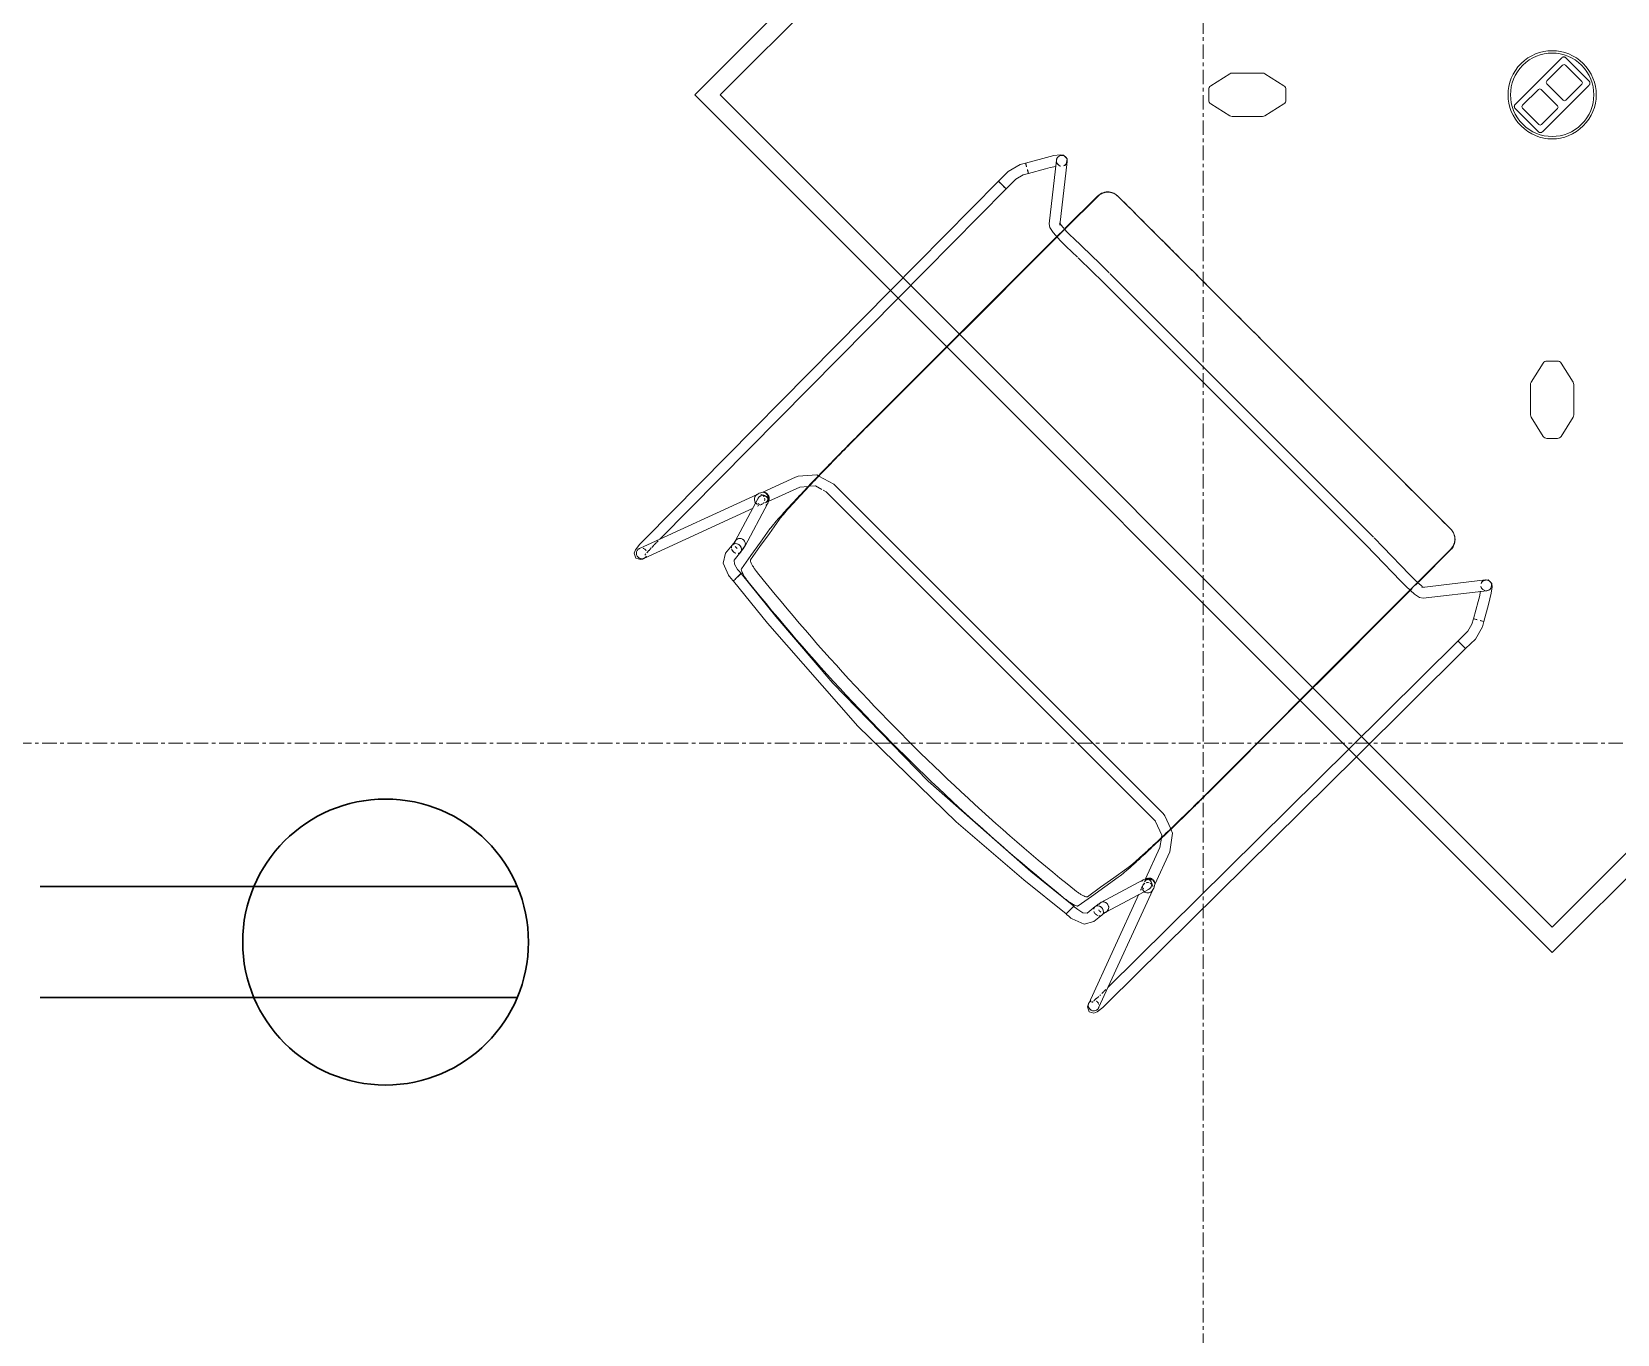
# Model space of a CAD drawing. Header units: inches. Extents: x 29752 to 31446, y 4278 to 5722.
# Drawn here: x 31050.8 to 31105.7, y 4322.9 to 4368 of the extents above; entities that cross this region are included whole.
import ezdxf

# ---------------------------------------------------------------- set-up
doc = ezdxf.new("R2010")
doc.units = ezdxf.units.IN
doc.header["$MEASUREMENT"] = 0
doc.linetypes.add('Grid Line 1_2_', pattern=[0.875, 0.5, -0.125, 0.125, -0.125])
for name, color, linetype, lineweight in [('A-ANNO-NOTE', 131, 'Continuous', 30), ('I-FURN', 30, 'Continuous', 9), ('S-GRID', 1, 'Continuous', 9)]:
    doc.layers.add(name, color=color, linetype=linetype, lineweight=lineweight)

# ---------------------------------------------------------------- blocks, each defined once
blk = doc.blocks.new('Table-Square-Teknion-STBSQ_Qui_With_Power-R2015 - 25_5_ High-6254706-FIRST FLOOR POWER _ SIGNAL')
at = {"layer": 'I-FURN'}
for p, q in [((-21, 21), (-21, -21)), ((21, -21), (21, 21)), ((-20.375, 20.375), (-20.375, -20.375)), ((20.375, -20.375), (20.375, 20.375)), ((-7.625, -6.564), (-8.368, -7.308)), ((-6.788, -6.35), (-7.552, -6.524)), ((-6.39, -6.649), (-6.649, -6.39)), ((6.649, -6.39), (6.39, -6.649)), ((7.552, -6.524), (6.788, -6.35)), ((8.368, -7.308), (7.625, -6.564)), ((-6.524, -7.552), (-6.35, -6.788)), ((6.35, -6.788), (6.524, -7.552)), ((-8.408, -7.38), (-8.582, -8.144)), ((-7.308, -8.368), (-6.564, -7.625)), ((6.564, -7.625), (7.308, -8.368)), ((8.582, -8.144), (8.408, -7.38)), ((-8.542, -8.284), (-8.284, -8.542)), ((-8.144, -8.582), (-7.38, -8.408)), ((7.38, -8.408), (8.144, -8.582)), ((8.284, -8.542), (8.542, -8.284)), ((-20.375, -20.375), (20.375, -20.375)), ((-21, -21), (21, -21))]:
    blk.add_line(p, q, dxfattribs=at)
for centre, start, end in [((-7.519, -6.67), 102.8239, 135), ((-6.755, -6.496), 45, 102.8239), ((6.755, -6.496), 77.1761, 135), ((7.519, -6.67), 45, 77.1761), ((-6.496, -6.755), 347.1761, 45), ((6.496, -6.755), 135, 192.8239), ((-8.262, -7.414), 135, 167.1761), ((-6.67, -7.519), 315, 347.1761), ((6.67, -7.519), 192.8239, 225), ((8.262, -7.414), 12.8239, 45), ((-8.436, -8.178), 167.1761, 225), ((8.436, -8.178), 315, 12.8239), ((-8.178, -8.436), 225, 282.8239), ((-7.414, -8.262), 282.8239, 315), ((7.414, -8.262), 225, 257.1761), ((8.178, -8.436), 257.1761, 315)]:
    blk.add_arc(centre, 0.15, start, end, dxfattribs=at)
blk = doc.blocks.new('HighTower_Alo_Chair - HighTower_Alo_Chair-V110-FIRST FLOOR POWER _ SIGNAL')
at = {"layer": 'I-FURN'}
for p, q in [((-10.308, 11.065), (-10.239, 10.964)), ((-10.244, 11.002), (-10.252, 11.011)), ((-8.871, 9.264), (-10.244, 11.002)), ((-10.226, 10.974), (-10.244, 11.002)), ((-8.14, 11.395), (-8.155, 11.395)), ((8.155, 11.395), (8.14, 11.395)), ((10.244, 11.002), (8.871, 9.264)), ((10.244, 11.002), (10.226, 10.974)), ((10.308, 11.065), (10.239, 10.964)), ((10.252, 11.011), (10.244, 11.002)), ((-10.921, 10.479), (-11.226, 9.942)), ((-10.582, 10.867), (-10.581, 10.86)), ((-10.542, 10.773), (-9.165, 9.031)), ((-10.542, 10.773), (-10.534, 10.764)), ((-10.5, 10.735), (-10.46, 10.714)), ((-10.46, 10.714), (-10.416, 10.703)), ((-10.327, 10.714), (-10.286, 10.735)), ((-10.239, 10.964), (-10.212, 10.924)), ((-10.21, 10.932), (-10.226, 10.974)), ((-10.21, 10.916), (-10.212, 10.924)), ((-10.205, 10.887), (-10.21, 10.932)), ((-8.657, 9.317), (-8.655, 10.895)), ((8.655, 10.895), (8.657, 9.317)), ((9.165, 9.031), (10.542, 10.773)), ((10.21, 10.932), (10.205, 10.887)), ((10.226, 10.974), (10.21, 10.932)), ((10.212, 10.924), (10.21, 10.916)), ((10.239, 10.964), (10.212, 10.924)), ((10.286, 10.735), (10.327, 10.714)), ((10.416, 10.703), (10.46, 10.714)), ((10.46, 10.714), (10.5, 10.735)), ((10.534, 10.764), (10.542, 10.773)), ((10.581, 10.86), (10.582, 10.867)), ((11.226, 9.942), (10.921, 10.479)), ((-11.226, 9.943), (-11.32, 9.776)), ((-11.226, 9.943), (-11.105, 9.875)), ((-11.22, 9.94), (-11.226, 9.943)), ((-11.223, 9.941), (-11.21, 9.934)), ((-11.131, 9.889), (-11.223, 9.941)), ((-11.144, 9.897), (-11.22, 9.94)), ((-11.21, 9.934), (-11.156, 9.903)), ((-11.156, 9.903), (-11.119, 9.882)), ((-11.105, 9.875), (-11.144, 9.897)), ((-10.899, 9.757), (-10.595, 10.294)), ((10.595, 10.294), (10.899, 9.757)), ((11.105, 9.875), (11.226, 9.943)), ((11.144, 9.897), (11.105, 9.875)), ((11.119, 9.882), (11.156, 9.903)), ((11.223, 9.941), (11.131, 9.889)), ((11.22, 9.94), (11.144, 9.897)), ((11.156, 9.903), (11.21, 9.934)), ((11.21, 9.934), (11.223, 9.941)), ((11.226, 9.943), (11.22, 9.94)), ((11.32, 9.776), (11.226, 9.943)), ((-11.32, 9.776), (-11.443, 9.308)), ((-11.068, 9.31), (-10.994, 9.591)), ((-11.02, 9.827), (-10.947, 9.785)), ((-10.981, 9.804), (-11.02, 9.827)), ((-10.902, 9.759), (-11.006, 9.818)), ((-10.994, 9.811), (-10.958, 9.79)), ((-10.994, 9.591), (-10.899, 9.758)), ((-10.921, 9.771), (-10.981, 9.804)), ((-10.958, 9.79), (-10.9, 9.758)), ((-10.947, 9.785), (-10.921, 9.771)), ((-10.921, 9.771), (-10.905, 9.761)), ((-10.905, 9.761), (-10.921, 9.771)), ((-10.905, 9.761), (-10.899, 9.758)), ((-10.899, 9.758), (-10.905, 9.761)), ((-10.899, 9.757), (-10.902, 9.759)), ((-10.9, 9.758), (-10.899, 9.757)), ((10.899, 9.758), (10.905, 9.761)), ((10.905, 9.761), (10.899, 9.758)), ((10.902, 9.759), (10.899, 9.757)), ((10.899, 9.758), (10.994, 9.591)), ((10.899, 9.757), (10.9, 9.758)), ((10.9, 9.758), (10.909, 9.763)), ((11.006, 9.818), (10.902, 9.759)), ((10.905, 9.761), (10.921, 9.771)), ((10.921, 9.771), (10.905, 9.761)), ((10.909, 9.763), (10.958, 9.79)), ((10.921, 9.771), (10.947, 9.785)), ((10.947, 9.785), (10.921, 9.771)), ((10.947, 9.785), (11.02, 9.827)), ((10.981, 9.804), (10.947, 9.785)), ((10.958, 9.79), (10.994, 9.811)), ((11.02, 9.827), (10.981, 9.804)), ((10.994, 9.591), (11.068, 9.31)), ((11.443, 9.308), (11.32, 9.776)), ((-11.443, 9.308), (-11.44, 8.835)), ((-11.44, 8.835), (-11.434, 8.835)), ((-11.415, 8.835), (-11.44, 8.835)), ((-11.44, 8.834), (-11.412, 3.512)), ((-11.434, 8.835), (-11.159, 8.837)), ((-11.09, 8.837), (-11.415, 8.835)), ((-11.159, 8.837), (-11.072, 8.837)), ((-11.072, 8.837), (-11.09, 8.837)), ((-11.072, 8.837), (-11.065, 8.837)), ((-11.065, 8.837), (-11.072, 8.837)), ((-11.065, 8.837), (-11.068, 9.31)), ((-11.037, 3.512), (-11.065, 8.836)), ((-8.658, 7.739), (-8.657, 8.91)), ((-8.657, 8.91), (-8.657, 9.257)), ((-8.247, 9.275), (-8.323, 9.274)), ((-8.316, 8.899), (-8.187, 8.901)), ((-6.931, 9.298), (-8.247, 9.275)), ((-8.187, 8.901), (-7.648, 8.911)), ((-7.611, 8.911), (-6.924, 8.923)), ((-6.931, 9.298), (-6.49, 9.302)), ((-6.924, 8.923), (-6.459, 8.928)), ((6.459, 9.303), (-6.459, 9.303)), ((-6.459, 8.928), (-3.06, 8.928)), ((-3.044, 8.928), (6.459, 8.928)), ((6.924, 8.923), (6.459, 8.928)), ((6.931, 9.298), (6.49, 9.302)), ((6.924, 8.923), (8.202, 8.901)), ((8.252, 9.275), (6.931, 9.298)), ((8.202, 8.901), (8.316, 8.899)), ((8.323, 9.274), (8.252, 9.275)), ((8.657, 9.255), (8.657, 9.158)), ((8.657, 8.998), (8.657, 8.916)), ((8.657, 8.909), (8.658, 7.739)), ((11.065, 8.836), (11.037, 3.512)), ((11.068, 9.31), (11.065, 8.837)), ((11.065, 8.837), (11.072, 8.837)), ((11.09, 8.837), (11.065, 8.837)), ((11.072, 8.837), (11.385, 8.835)), ((11.415, 8.835), (11.09, 8.837)), ((11.385, 8.835), (11.415, 8.835)), ((11.412, 3.512), (11.44, 8.834)), ((11.415, 8.835), (11.434, 8.835)), ((11.44, 8.835), (11.415, 8.835)), ((11.434, 8.835), (11.44, 8.835)), ((11.44, 8.835), (11.443, 9.308)), ((-11.412, 3.512), (-11.346, -8.592)), ((-10.974, -8.217), (-11.037, 3.512)), ((11.037, 3.512), (10.973, -8.222)), ((11.346, -8.592), (11.412, 3.512)), ((-8.066, -2.615), (-8.626, -2.781)), ((8.066, -2.615), (-8.066, -2.615)), ((-8.82, -3.52), (-8.632, -3.295)), ((-8.179, -3.022), (-8.064, -2.99)), ((-8.064, -2.99), (8.064, -2.99)), ((8.629, -3.252), (8.82, -3.52)), ((-9.172, -3.389), (-9.604, -4.553)), ((-9.238, -4.646), (-8.82, -3.52)), ((8.82, -3.52), (9.238, -4.646)), ((9.604, -4.553), (9.172, -3.389)), ((-9.684, -4.74), (-11.246, -8.951)), ((-9.676, -4.706), (-9.69, -4.761)), ((-9.587, -4.777), (-9.56, -4.833)), ((-9.571, -4.805), (-9.08, -6.427)), ((-9.446, -4.479), (-9.476, -4.481)), ((-9.305, -4.776), (-9.314, -4.804)), ((-9.222, -4.67), (-9.249, -4.614)), ((-8.721, -6.319), (-9.212, -4.696)), ((9.212, -4.696), (8.721, -6.319)), ((9.08, -6.427), (9.571, -4.805)), ((9.249, -4.614), (9.222, -4.67)), ((9.305, -4.776), (9.314, -4.804)), ((9.348, -4.911), (9.37, -4.971)), ((9.446, -4.479), (9.476, -4.481)), ((9.56, -4.833), (9.587, -4.777)), ((9.69, -4.761), (9.676, -4.706)), ((11.246, -8.951), (9.684, -4.74)), ((-10.895, -9.082), (-9.445, -5.174)), ((-9.39, -5.024), (-9.37, -4.971)), ((9.376, -4.988), (9.396, -5.042)), ((9.448, -5.182), (10.895, -9.082)), ((-9.073, -6.446), (-9.07, -6.454)), ((-9.059, -6.556), (-9.056, -6.591)), ((-8.724, -6.308), (-8.728, -6.3)), ((-8.683, -6.557), (-8.686, -6.523)), ((-8.646, -6.919), (-8.683, -6.555)), ((8.683, -6.555), (8.646, -6.919)), ((8.686, -6.523), (8.683, -6.557)), ((8.728, -6.3), (8.724, -6.308)), ((9.056, -6.591), (9.059, -6.556)), ((9.07, -6.454), (9.073, -6.446)), ((-9.056, -6.592), (-9.019, -6.956)), ((-8.216, -7.068), (-8.331, -7.056)), ((-8.216, -7.068), (-8.189, -7.07)), ((-8.15, -7.07), (-8.189, -7.07)), ((-8.15, -7.07), (-8.15, -7.134)), ((-8.15, -7.153), (-8.15, -7.07)), ((-8.15, -7.07), (-8.15, -7.07)), ((-6.243, -7.27), (-8.15, -7.07)), ((-8.15, -7.134), (-8.15, -7.361)), ((8.15, -7.07), (6.243, -7.27)), ((8.189, -7.07), (8.15, -7.07)), ((8.15, -7.134), (8.15, -7.07)), ((8.15, -7.07), (8.15, -7.153)), ((8.15, -7.07), (8.15, -7.07)), ((8.15, -7.361), (8.15, -7.134)), ((8.216, -7.068), (8.189, -7.07)), ((8.331, -7.056), (8.216, -7.068)), ((9.019, -6.956), (9.056, -6.592)), ((-8.37, -7.429), (-8.255, -7.441)), ((-8.255, -7.441), (-8.189, -7.445)), ((-8.189, -7.445), (-8.15, -7.445)), ((-8.15, -7.361), (-8.15, -7.153)), ((-8.15, -7.447), (-6.282, -7.643)), ((6.282, -7.643), (8.15, -7.447)), ((8.15, -7.153), (8.15, -7.361)), ((8.15, -7.445), (8.189, -7.445)), ((8.255, -7.441), (8.189, -7.445)), ((8.255, -7.441), (8.37, -7.429)), ((-10.973, -8.387), (-10.973, -8.309)), ((-10.972, -8.501), (-10.973, -8.402)), ((-10.972, -8.59), (-10.972, -8.519)), ((-10.971, -8.618), (-10.972, -8.59)), ((-10.964, -8.758), (-10.97, -8.647)), ((-10.958, -8.875), (-10.964, -8.771)), ((10.957, -8.89), (10.963, -8.782)), ((10.964, -8.771), (10.969, -8.662)), ((10.971, -8.618), (10.972, -8.59)), ((10.972, -8.421), (10.972, -8.519)), ((10.973, -8.326), (10.973, -8.402)), ((-11.246, -8.951), (-11.267, -9.008)), ((-10.947, -8.982), (-10.956, -8.921)), ((-10.914, -9.136), (-10.894, -9.078)), ((10.894, -9.078), (10.914, -9.136)), ((10.946, -8.986), (10.956, -8.921)), ((11.267, -9.008), (11.246, -8.951))]:
    blk.add_line(p, q, dxfattribs=at)
at = {"layer": 'I-FURN', "flags": 128}
for points in [[(-10.308, 11.065), (-10.488, 11.071), (-10.582, 10.996), (-10.714, 10.818), (-10.921, 10.479)], [(-10.534, 11.011), (-10.559, 10.974), (-10.576, 10.932), (-10.581, 10.887)], [(-10.252, 11.011), (-10.286, 11.04), (-10.326, 11.061), (-10.37, 11.072), (-10.415, 11.072), (-10.459, 11.061), (-10.5, 11.04)], [(10.559, 10.974), (10.534, 11.011), (10.5, 11.04), (10.459, 11.061), (10.415, 11.072), (10.37, 11.072), (10.326, 11.061), (10.286, 11.04), (10.252, 11.011)], [(10.308, 11.065), (10.488, 11.071), (10.582, 10.996), (10.714, 10.818), (10.921, 10.479)], [(-10.403, 10.604), (-10.512, 10.436), (-10.595, 10.294)], [(-10.581, 10.887), (-10.576, 10.843), (-10.56, 10.801), (-10.542, 10.773)], [(-10.416, 10.703), (-10.371, 10.703), (-10.327, 10.714)], [(-10.227, 10.801), (-10.21, 10.843), (-10.205, 10.887)], [(-8.64, 10.895), (-8.642, 9.317), (-8.643, 7.739)], [(8.643, 7.739), (8.642, 9.317), (8.64, 10.895)], [(10.205, 10.887), (10.21, 10.843), (10.227, 10.801)], [(10.327, 10.714), (10.371, 10.703), (10.416, 10.703)], [(10.403, 10.604), (10.512, 10.436), (10.595, 10.294)], [(10.542, 10.773), (10.56, 10.801), (10.576, 10.843), (10.581, 10.887)], [(10.581, 10.887), (10.576, 10.932), (10.559, 10.974)], [(-9.165, 9.031), (-9.053, 8.956), (-8.854, 8.918), (-8.463, 8.898), (-8.316, 8.899)], [(-8.929, 9.31), (-8.841, 9.294), (-8.532, 9.274), (-8.323, 9.274)], [(9.165, 9.031), (9.053, 8.956), (8.854, 8.918), (8.463, 8.898), (8.316, 8.899)], [(8.929, 9.31), (8.841, 9.294), (8.532, 9.274), (8.323, 9.274)], [(-8.661, 3.512), (-8.66, 5.07), (-8.658, 7.739)], [(-8.643, 7.739), (-8.645, 5.066), (-8.646, 3.512)], [(8.646, 3.512), (8.645, 5.066), (8.643, 7.739)], [(8.658, 7.739), (8.66, 5.07), (8.661, 3.512)], [(-8.665, -0.268), (-8.662, 2.401), (-8.661, 3.512)], [(-8.646, 3.512), (-8.647, 2.393), (-8.65, -0.281)], [(8.65, -0.281), (8.647, 2.393), (8.646, 3.512)], [(8.661, 3.512), (8.662, 2.401), (8.665, -0.268)], [(8.626, -2.799), (8.167, -2.62), (8.066, -2.615)], [(-8.643, -2.786), (-8.698, -2.802), (-9.133, -3.296), (-9.172, -3.389)], [(-8.614, -3.273), (-8.474, -3.104), (-8.222, -3.034)], [(8.074, -2.994), (8.573, -3.174), (8.615, -3.233)], [(9.172, -3.389), (8.781, -2.86), (8.643, -2.806)], [(-9.6, -4.549), (-9.663, -4.665), (-9.676, -4.706)], [(-9.446, -4.479), (-9.276, -4.569), (-9.249, -4.614)], [(-8.526, -4.844), (-8.433, -5.397), (-8.341, -5.951), (-8.248, -6.504)], [(8.248, -6.504), (8.341, -5.951), (8.433, -5.397), (8.526, -4.844)], [(9.446, -4.479), (9.276, -4.569), (9.249, -4.614)], [(9.6, -4.549), (9.663, -4.665), (9.676, -4.706)], [(-8.248, -6.953), (-8.342, -6.394), (-8.435, -5.835), (-8.529, -5.275)], [(8.529, -5.275), (8.435, -5.835), (8.342, -6.394), (8.248, -6.953)], [(-9.074, -6.444), (-9.063, -6.513), (-9.059, -6.556)], [(-8.724, -6.308), (-8.697, -6.418), (-8.686, -6.523)], [(8.724, -6.308), (8.697, -6.418), (8.686, -6.523)], [(9.074, -6.444), (9.063, -6.513), (9.059, -6.556)], [(-9.019, -6.956), (-8.84, -7.257), (-8.417, -7.423), (-8.37, -7.429)], [(-8.646, -6.919), (-8.534, -7.006), (-8.331, -7.056)], [(-8.15, -7.07), (-8.15, -7.075), (-8.15, -7.092), (-8.15, -7.117), (-8.15, -7.151), (-8.15, -7.192), (-8.15, -7.236), (-8.15, -7.281), (-8.15, -7.325), (-8.15, -7.366), (-8.15, -7.4), (-8.15, -7.425), (-8.15, -7.442), (-8.15, -7.447)], [(-8.15, -7.447), (-8.15, -7.442), (-8.15, -7.425), (-8.15, -7.4), (-8.15, -7.366), (-8.15, -7.325), (-8.15, -7.281), (-8.15, -7.236), (-8.15, -7.192), (-8.15, -7.151), (-8.15, -7.117), (-8.15, -7.092), (-8.15, -7.075), (-8.15, -7.07)], [(8.15, -7.447), (8.15, -7.442), (8.15, -7.425), (8.15, -7.4), (8.15, -7.366), (8.15, -7.325), (8.15, -7.281), (8.15, -7.236), (8.15, -7.192), (8.15, -7.151), (8.15, -7.117), (8.15, -7.092), (8.15, -7.075), (8.15, -7.07)], [(8.15, -7.07), (8.15, -7.075), (8.15, -7.092), (8.15, -7.117), (8.15, -7.151), (8.15, -7.192), (8.15, -7.236), (8.15, -7.281), (8.15, -7.325), (8.15, -7.366), (8.15, -7.4), (8.15, -7.425), (8.15, -7.442), (8.15, -7.447)], [(8.646, -6.919), (8.534, -7.006), (8.331, -7.056)], [(9.019, -6.956), (8.84, -7.257), (8.417, -7.423), (8.37, -7.429)], [(-6.282, -7.643), (-1.543, -7.952), (3.206, -7.886), (6.282, -7.643)], [(6.243, -7.27), (1.518, -7.578), (-3.216, -7.51), (-6.243, -7.27)], [(-11.104, -9.278), (-11.264, -9.195), (-11.311, -9.079), (-11.339, -8.835), (-11.346, -8.592)], [(11.104, -9.278), (11.264, -9.195), (11.311, -9.079), (11.339, -8.835), (11.346, -8.592)], [(-11.104, -9.278), (-10.944, -9.194), (-10.914, -9.136)], [(11.104, -9.278), (10.944, -9.194), (10.914, -9.136)]]:
    blk.add_lwpolyline(points, dxfattribs=at)
at = {"layer": 'I-FURN'}
for centre, major_axis, ratio, start_param, end_param in [((-10.396, 10.888), (0.185, 0.028), 0.989631, 1.684213, 3.778609), ((-10.396, 10.888), (0.185, 0.028), 0.989631, 1.160615, 1.684213), ((-10.396, 10.888), (0.185, 0.028), 0.989631, 0.375217, 0.637016), ((10.396, 10.888), (-0.185, 0.028), 0.989631, 5.646169, 5.907969), ((10.396, 10.888), (-0.185, 0.028), 0.989631, 4.860771, 5.122571), ((10.396, 10.888), (-0.185, 0.028), 0.989631, 4.598972, 4.860771), ((10.396, 10.888), (-0.185, 0.028), 0.989631, 2.504577, 4.598972), ((-10.396, 10.888), (0.185, 0.028), 0.989631, 4.302207, 4.825806), ((-10.396, 10.888), (0.185, 0.028), 0.989631, 5.873004, 6.396602), ((10.396, 10.888), (-0.185, 0.028), 0.989631, 0, 0.148382), ((10.396, 10.888), (-0.185, 0.028), 0.989631, 0.148382, 0.410182), ((10.396, 10.888), (-0.185, 0.028), 0.989631, 6.169768, 6.283185), ((10.396, 10.888), (-0.185, 0.028), 0.989631, 1.457379, 1.980978), ((-11.253, 8.835), (0.187, 0.001), 0.000559, 2.98329, 3.141593), ((-11.253, 8.835), (0.187, 0.001), 0.000559, 3.141593, 3.245089), ((-11.253, 8.835), (0.187, 0.001), 0.000559, 3.245089, 3.506889), ((-11.253, 8.835), (0.187, 0.001), 0.000559, 2.197892, 2.98329), ((-11.253, 8.835), (0.187, 0.001), 0.000559, 3.506889, 3.768688), ((-11.253, 8.835), (0.187, 0.001), 0.000559, 3.768688, 4.815886), ((-11.253, 8.835), (0.187, 0.001), 0.000559, 1.936092, 2.197892), ((-11.253, 8.835), (0.187, 0.001), 0.000559, 1.674293, 1.936092), ((-11.253, 8.835), (0.187, 0.001), 0.000559, 0.627095, 1.674293), ((-11.253, 8.835), (0.187, 0.001), 0.000559, 4.815886, 5.863083), ((-11.253, 8.835), (0.187, 0.001), 0.000559, 0.365296, 0.627095), ((-11.253, 8.835), (0.187, 0.001), 0.000559, 5.863083, 6.124882), ((-11.253, 8.835), (0.187, 0.001), 0.000559, 0.103497, 0.365296), ((-11.253, 8.835), (0.187, 0.001), 0.000559, 6.124882, 6.386682), ((11.253, 8.835), (-0.187, 0.001), 0.000559, 6.179689, 6.441488), ((11.253, 8.835), (-0.187, 0.001), 0.000559, 5.917889, 6.179689), ((11.253, 8.835), (-0.187, 0.001), 0.000559, 0.158303, 0.420102), ((11.253, 8.835), (-0.187, 0.001), 0.000559, 5.65609, 5.917889), ((11.253, 8.835), (-0.187, 0.001), 0.000559, 0.420102, 1.4673), ((11.253, 8.835), (-0.187, 0.001), 0.000559, 5.394291, 5.65609), ((11.253, 8.835), (-0.187, 0.001), 0.000559, 5.132491, 5.394291), ((11.253, 8.835), (-0.187, 0.001), 0.000559, 4.870692, 5.132491), ((11.253, 8.835), (-0.187, 0.001), 0.000559, 4.608892, 4.870692), ((11.253, 8.835), (-0.187, 0.001), 0.000559, 1.4673, 2.514497), ((11.253, 8.835), (-0.187, 0.001), 0.000559, 3.299896, 4.608892), ((11.253, 8.835), (-0.187, 0.001), 0.000559, 2.514497, 2.776297), ((11.253, 8.835), (-0.187, 0.001), 0.000559, 2.776297, 3.038096), ((11.253, 8.835), (-0.187, 0.001), 0.000559, 3.141593, 3.299896), ((11.253, 8.835), (-0.187, 0.001), 0.000559, 3.038096, 3.141593), ((-9.509, -4.81), (-0.181, 0.049), 0.968246, 6.031506, 6.816904), ((-9.508, -4.805), (-0.176, 0.065), 0.957879, 0.079585, 0.341384), ((-9.508, -4.805), (-0.176, 0.065), 0.957879, 0.341384, 1.912181), ((-9.508, -4.805), (-0.176, 0.065), 0.957879, 6.100971, 6.36277), ((-9.508, -4.805), (-0.176, 0.065), 0.957879, 5.315573, 5.577372), ((-9.391, -4.751), (0.169, 0.081), 0.988221, 2.425585, 3.210983), ((-9.392, -4.75), (0.179, 0.054), 0.987637, 6.254416, 9.134209), ((-9.392, -4.75), (0.179, 0.054), 0.987637, 2.851024, 3.112823), ((-9.392, -4.75), (0.179, 0.054), 0.987637, 3.112823, 3.141593), ((-9.392, -4.75), (0.179, 0.054), 0.987637, 3.141593, 3.374623), ((-9.509, -4.81), (-0.181, 0.049), 0.968246, 4.984308, 5.246108), ((-9.508, -4.805), (-0.176, 0.065), 0.957879, 5.053773, 5.315573), ((-9.391, -4.751), (0.169, 0.081), 0.988221, 1.910096, 2.163785), ((-9.391, -4.751), (0.169, 0.081), 0.988221, 1.648363, 1.901986), ((-9.509, -4.81), (-0.181, 0.049), 0.968246, 4.722509, 4.984308), ((-9.508, -4.805), (-0.176, 0.065), 0.957879, 4.791974, 5.053773), ((-9.391, -4.751), (0.169, 0.081), 0.988221, 3.996381, 4.25818), ((-9.392, -4.75), (0.179, 0.054), 0.987637, 4.160021, 4.683619), ((-9.391, -4.751), (0.169, 0.081), 0.988221, 1.116588, 1.378387), ((-9.508, -4.805), (-0.176, 0.065), 0.957879, 4.268375, 4.515791), ((-9.391, -4.751), (0.169, 0.081), 0.988221, 4.25818, 4.51998), ((-9.391, -4.751), (0.169, 0.081), 0.988221, 0.854788, 1.116588), ((-9.509, -4.81), (-0.181, 0.049), 0.968246, 3.937111, 4.19891), ((-9.508, -4.805), (-0.176, 0.065), 0.957879, 4.006576, 4.268375), ((-9.508, -4.805), (-0.176, 0.065), 0.957879, 2.959378, 3.141593), ((-9.509, -4.81), (-0.181, 0.049), 0.968246, 2.889913, 3.141593), ((-9.508, -4.805), (-0.176, 0.065), 0.957879, 3.141593, 3.221178), ((-9.509, -4.81), (-0.181, 0.049), 0.968246, 3.413512, 3.675311), ((-9.508, -4.805), (-0.176, 0.065), 0.957879, 3.482977, 3.744777), ((-9.509, -4.81), (-0.181, 0.049), 0.968246, 3.151712, 3.413512), ((-9.508, -4.805), (-0.176, 0.065), 0.957879, 3.221178, 3.482977), ((-9.509, -4.81), (-0.181, 0.049), 0.968246, 3.141593, 3.151712), ((-9.391, -4.751), (0.169, 0.081), 0.988221, 0.34209, 0.592989), ((13.719, -13.237), (-23.013, 8.539), 0.026342, 0.041236, 0.043753), ((-9.448, -4.672), (-0.176, 0.065), 0.026342, 3.336226, 3.521084), ((13.719, -13.237), (-23.013, 8.539), 0.026342, 0.043753, 0.046269), ((-9.448, -4.672), (-0.176, 0.065), 0.026342, 2.849607, 3.141593), ((-9.448, -4.672), (-0.176, 0.065), 0.026342, 3.151367, 3.336226), ((-9.391, -4.751), (0.169, 0.081), 0.988221, 6.090776, 6.614375), ((-9.392, -4.75), (0.179, 0.054), 0.987637, 5.992616, 6.254416), ((-9.392, -4.75), (0.179, 0.054), 0.987637, 5.730817, 5.992616), ((-9.391, -4.751), (0.169, 0.081), 0.988221, 5.567177, 5.828977), ((-9.391, -4.751), (0.169, 0.081), 0.988221, 5.828977, 6.090776), ((9.392, -4.75), (-0.179, 0.054), 0.987637, 0.028769, 0.290569), ((9.391, -4.751), (-0.169, 0.081), 0.988221, 0.192409, 0.454209), ((9.392, -4.75), (-0.179, 0.054), 0.987637, 0.290569, 0.552368), ((9.391, -4.751), (-0.169, 0.081), 0.988221, 0.454209, 0.716008), ((9.391, -4.751), (-0.169, 0.081), 0.988221, 5.951996, 6.475595), ((9.392, -4.75), (-0.179, 0.054), 0.987637, 3.693961, 6.311955), ((9.391, -4.751), (-0.169, 0.081), 0.988221, 5.690196, 5.941095), ((9.448, -4.672), (0.176, 0.065), 0.026342, 3.141593, 3.433579), ((9.448, -4.672), (0.176, 0.065), 0.026342, 2.94696, 3.131818), ((9.448, -4.672), (0.176, 0.065), 0.026342, 2.762101, 2.94696), ((-13.719, -13.237), (23.013, 8.539), 0.026342, 6.236916, 6.239433), ((-13.719, -13.237), (23.013, 8.539), 0.026342, 6.239433, 6.241949), ((9.509, -4.81), (0.181, 0.049), 0.968246, 2.607874, 3.141593), ((9.508, -4.805), (0.176, 0.065), 0.957879, 2.538409, 2.800208), ((9.508, -4.805), (0.176, 0.065), 0.957879, 2.800208, 3.141593), ((9.509, -4.81), (0.181, 0.049), 0.968246, 3.141593, 3.393272), ((9.508, -4.805), (0.176, 0.065), 0.957879, 3.141593, 3.323807), ((9.391, -4.751), (-0.169, 0.081), 0.988221, 5.166598, 5.428397), ((9.392, -4.75), (-0.179, 0.054), 0.987637, 1.599566, 2.123165), ((9.391, -4.751), (-0.169, 0.081), 0.988221, 1.763206, 2.025005), ((9.509, -4.81), (0.181, 0.049), 0.968246, 2.084275, 2.335891), ((9.508, -4.805), (0.176, 0.065), 0.957879, 1.753011, 2.01481), ((9.391, -4.751), (-0.169, 0.081), 0.988221, 4.904798, 5.166598), ((9.391, -4.751), (-0.169, 0.081), 0.988221, 2.025005, 2.286804), ((9.508, -4.805), (0.176, 0.065), 0.957879, 1.229412, 1.491211), ((9.509, -4.81), (0.181, 0.049), 0.968246, 1.298877, 1.560676), ((9.391, -4.751), (-0.169, 0.081), 0.988221, 4.3812, 4.634822), ((9.508, -4.805), (0.176, 0.065), 0.957879, 0.967612, 1.229412), ((9.508, -4.805), (0.176, 0.065), 0.957879, 4.371004, 5.941801), ((9.509, -4.81), (0.181, 0.049), 0.968246, 1.037078, 1.298877), ((9.391, -4.751), (-0.169, 0.081), 0.988221, 4.1194, 4.373089), ((9.391, -4.751), (-0.169, 0.081), 0.988221, 3.072203, 3.857601), ((9.392, -4.75), (-0.179, 0.054), 0.987637, 2.908563, 3.141593), ((9.508, -4.805), (0.176, 0.065), 0.957879, 0.705813, 0.967612), ((9.392, -4.75), (-0.179, 0.054), 0.987637, 3.141593, 3.170362), ((9.392, -4.75), (-0.179, 0.054), 0.987637, 3.432162, 3.693961), ((9.392, -4.75), (-0.179, 0.054), 0.987637, 3.170362, 3.432162), ((9.508, -4.805), (0.176, 0.065), 0.957879, 6.2036, 6.4654), ((9.509, -4.81), (0.181, 0.049), 0.968246, 6.011266, 6.534865), ((9.508, -4.805), (0.176, 0.065), 0.957879, 5.941801, 6.2036), ((9.509, -4.81), (0.181, 0.049), 0.968246, 5.749467, 6.011266), ((-9.509, -4.81), (-0.181, 0.049), 0.968246, 1.580916, 1.842716), ((-9.508, -4.805), (-0.176, 0.065), 0.957879, 1.912181, 2.43578), ((-9.509, -4.81), (-0.181, 0.049), 0.968246, 1.842716, 2.104515), ((9.508, -4.805), (0.176, 0.065), 0.957879, 3.847406, 4.371004), ((9.509, -4.81), (0.181, 0.049), 0.968246, 4.17867, 4.44047), ((9.509, -4.81), (0.181, 0.049), 0.968246, 4.44047, 4.702269), ((-8.901, -6.373), (0.173, 0.073), 0.988515, 1.959405, 3.52246), ((-8.9, -6.373), (0.179, 0.054), 0.987637, 5.992616, 9.134209), ((-8.9, -6.373), (0.179, 0.054), 0.987637, 2.851024, 3.636422), ((-8.869, -6.574), (0.187, 0.017), 0.830705, 2.772747, 3.034546), ((-8.869, -6.574), (0.187, 0.019), 0.830378, 2.796734, 3.058533), ((-8.869, -6.574), (0.187, 0.017), 0.830705, 3.034546, 3.296345), ((-8.869, -6.574), (0.187, 0.019), 0.830378, 3.058533, 3.320333), ((-8.869, -6.574), (0.187, 0.019), 0.830378, 6.200126, 9.079919), ((-8.869, -6.574), (0.187, 0.017), 0.830705, 2.510947, 2.772747), ((-8.901, -6.373), (0.173, 0.073), 0.988515, 1.69761, 1.951664), ((-8.869, -6.574), (0.187, 0.017), 0.830705, 1.46375, 1.987348), ((-8.901, -6.373), (0.173, 0.073), 0.988515, 4.046059, 4.307859), ((-8.9, -6.373), (0.179, 0.054), 0.987637, 4.160021, 4.683619), ((-8.901, -6.373), (0.173, 0.073), 0.988515, 1.166266, 1.428065), ((-8.901, -6.373), (0.173, 0.073), 0.988515, 4.307859, 4.569658), ((-8.901, -6.373), (0.173, 0.073), 0.988515, 0.647332, 1.166266), ((-8.869, -6.574), (0.187, 0.017), 0.830705, 0.940151, 1.46375), ((-8.901, -6.373), (0.173, 0.073), 0.988515, 0.385369, 0.642667), ((-8.901, -6.373), (0.173, 0.073), 0.988515, 0.12328, 0.380868), ((-8.901, -6.373), (0.173, 0.073), 0.988515, 0, 0.119068), ((-8.869, -6.574), (0.187, 0.017), 0.830705, 5.914339, 6.961537), ((-8.901, -6.373), (0.173, 0.073), 0.988515, 5.878655, 6.283185), ((-8.901, -6.373), (0.173, 0.073), 0.988515, 5.616855, 5.878655), ((-8.9, -6.373), (0.179, 0.054), 0.987637, 5.730817, 5.992616), ((-8.869, -6.574), (0.187, 0.019), 0.830378, 5.938327, 6.200126), ((8.869, -6.574), (-0.187, 0.017), 0.830705, 5.604834, 6.652031), ((8.869, -6.574), (-0.187, 0.019), 0.830378, 3.486451, 6.366245), ((8.869, -6.574), (-0.187, 0.019), 0.830378, 0.083059, 0.344859), ((8.901, -6.373), (-0.173, 0.073), 0.988515, 6.164117, 6.949515), ((8.9, -6.373), (-0.179, 0.054), 0.987637, 3.432162, 6.573754), ((8.9, -6.373), (-0.179, 0.054), 0.987637, 0.290569, 0.552368), ((8.901, -6.373), (-0.173, 0.073), 0.988515, 5.902318, 6.159906), ((8.901, -6.373), (-0.173, 0.073), 0.988515, 5.640518, 5.897816), ((8.869, -6.574), (-0.187, 0.017), 0.830705, 4.819436, 5.343034), ((8.901, -6.373), (-0.173, 0.073), 0.988515, 5.116919, 5.635854), ((8.9, -6.373), (-0.179, 0.054), 0.987637, 1.599566, 1.861365), ((8.901, -6.373), (-0.173, 0.073), 0.988515, 1.713527, 1.975327), ((8.869, -6.574), (-0.187, 0.017), 0.830705, 4.295837, 4.819436), ((8.901, -6.373), (-0.173, 0.073), 0.988515, 4.85512, 5.116919), ((8.9, -6.373), (-0.179, 0.054), 0.987637, 1.861365, 2.123165), ((8.901, -6.373), (-0.173, 0.073), 0.988515, 1.975327, 2.237126), ((8.901, -6.373), (-0.173, 0.073), 0.988515, 4.331521, 4.585576), ((8.869, -6.574), (-0.187, 0.017), 0.830705, 3.510439, 3.772238), ((8.901, -6.373), (-0.173, 0.073), 0.988515, 3.284324, 4.323781), ((8.9, -6.373), (-0.179, 0.054), 0.987637, 2.646763, 3.141593), ((8.901, -6.373), (-0.173, 0.073), 0.988515, 2.760725, 3.141593), ((8.869, -6.574), (-0.187, 0.017), 0.830705, 3.248639, 3.510439), ((8.869, -6.574), (-0.187, 0.019), 0.830378, 3.224652, 3.486451), ((8.869, -6.574), (-0.187, 0.019), 0.830378, 2.962853, 3.224652), ((8.869, -6.574), (-0.187, 0.017), 0.830705, 2.98684, 3.248639), ((8.901, -6.373), (-0.173, 0.073), 0.988515, 3.141593, 3.284324), ((8.9, -6.373), (-0.179, 0.054), 0.987637, 3.141593, 3.170362), ((8.9, -6.373), (-0.179, 0.054), 0.987637, 3.170362, 3.432162), ((-8.869, -6.574), (0.187, 0.017), 0.830705, 3.296345, 3.558145), ((-8.869, -6.574), (0.187, 0.019), 0.830378, 3.320333, 3.582132), ((-8.869, -6.574), (0.187, 0.017), 0.830705, 3.558145, 3.819944), ((-8.869, -6.574), (0.187, 0.019), 0.830378, 3.582132, 3.843932), ((-8.869, -6.574), (0.187, 0.017), 0.830705, 4.081743, 4.605342), ((-8.869, -6.574), (0.187, 0.019), 0.830378, 4.105731, 4.36753), ((-8.869, -6.574), (0.187, 0.019), 0.830378, 4.36753, 5.152928), ((-8.869, -6.574), (0.187, 0.017), 0.830705, 4.605342, 5.128941), ((-8.869, -6.574), (0.187, 0.017), 0.830705, 5.65254, 5.914339), ((-8.869, -6.574), (0.187, 0.019), 0.830378, 5.676527, 5.938327), ((8.869, -6.574), (-0.187, 0.019), 0.830378, 0.344859, 0.606658), ((8.869, -6.574), (-0.187, 0.017), 0.830705, 0.368846, 0.630646), ((8.869, -6.574), (-0.187, 0.019), 0.830378, 1.130257, 1.392056), ((8.869, -6.574), (-0.187, 0.017), 0.830705, 1.154244, 1.416044), ((8.869, -6.574), (-0.187, 0.019), 0.830378, 1.392056, 1.653856), ((8.869, -6.574), (-0.187, 0.017), 0.830705, 1.416044, 1.677843), ((8.869, -6.574), (-0.187, 0.019), 0.830378, 1.653856, 1.915655), ((8.869, -6.574), (-0.187, 0.017), 0.830705, 1.677843, 2.201442), ((8.869, -6.574), (-0.187, 0.019), 0.830378, 1.915655, 2.177454), ((8.869, -6.574), (-0.187, 0.019), 0.830378, 2.439254, 2.701053), ((8.869, -6.574), (-0.187, 0.017), 0.830705, 2.463241, 2.98684), ((8.869, -6.574), (-0.187, 0.019), 0.830378, 2.701053, 2.962853), ((-11.07, -9.014), (-0.176, 0.064), 0.957692, 0.10537, 0.628969), ((-11.071, -9.017), (-0.176, 0.065), 0.957879, 0.079585, 0.341384), ((-11.071, -9.017), (-0.176, 0.065), 0.957879, 0.341384, 0.603184), ((-11.07, -9.014), (-0.176, 0.064), 0.957692, 6.126756, 6.388555), ((-11.071, -9.017), (-0.176, 0.065), 0.957879, 6.100971, 6.36277), ((-11.071, -9.017), (-0.176, 0.065), 0.957879, 0.603184, 1.650381), ((-11.071, -9.017), (-0.176, 0.065), 0.957879, 5.315573, 5.577372), ((-11.07, -9.014), (-0.176, 0.064), 0.957692, 5.079558, 5.341358), ((-11.071, -9.017), (-0.176, 0.065), 0.957879, 4.791974, 5.315573), ((-11.071, -9.017), (-0.176, 0.065), 0.957879, 1.650381, 2.43578), ((-11.07, -9.014), (-0.176, 0.064), 0.957692, 1.676166, 1.937966), ((-11.07, -9.014), (-0.176, 0.064), 0.957692, 4.817759, 5.079558), ((-11.07, -9.014), (-0.176, 0.064), 0.957692, 1.937966, 2.461565), ((-11.071, -9.017), (-0.176, 0.065), 0.957879, 2.43578, 2.959378), ((-11.071, -9.017), (-0.176, 0.065), 0.957879, 2.959378, 3.221178), ((-11.07, -9.014), (-0.176, 0.064), 0.957692, 2.985163, 3.246963), ((-11.07, -9.014), (-0.176, 0.064), 0.957692, 3.246963, 3.770561), ((-11.071, -9.017), (-0.176, 0.065), 0.957879, 3.482977, 3.744777), ((-11.071, -9.017), (-0.176, 0.065), 0.957879, 3.221178, 3.482977), ((11.07, -9.014), (0.176, 0.064), 0.957692, 2.512624, 3.036223), ((11.071, -9.017), (0.176, 0.065), 0.957879, 2.538409, 2.800208), ((11.071, -9.017), (0.176, 0.065), 0.957879, 2.800208, 3.062008), ((11.07, -9.014), (0.176, 0.064), 0.957692, 3.036223, 3.298022), ((11.071, -9.017), (0.176, 0.065), 0.957879, 3.062008, 3.323807), ((11.071, -9.017), (0.176, 0.065), 0.957879, 3.323807, 3.847406), ((11.07, -9.014), (0.176, 0.064), 0.957692, 3.821621, 4.34522), ((11.071, -9.017), (0.176, 0.065), 0.957879, 3.847406, 4.109205), ((11.071, -9.017), (0.176, 0.065), 0.957879, 1.229412, 1.491211), ((11.071, -9.017), (0.176, 0.065), 0.957879, 4.109205, 5.680001), ((11.07, -9.014), (0.176, 0.064), 0.957692, 1.203627, 1.465426), ((11.07, -9.014), (0.176, 0.064), 0.957692, 4.34522, 4.607019), ((11.071, -9.017), (0.176, 0.065), 0.957879, 0.705813, 1.229412), ((11.07, -9.014), (0.176, 0.064), 0.957692, 0.941828, 1.203627), ((11.071, -9.017), (0.176, 0.065), 0.957879, 0, 0.182214), ((11.07, -9.014), (0.176, 0.064), 0.957692, 6.177815, 6.439615), ((11.071, -9.017), (0.176, 0.065), 0.957879, 6.2036, 6.283185), ((11.07, -9.014), (0.176, 0.064), 0.957692, 5.654216, 6.177815), ((11.071, -9.017), (0.176, 0.065), 0.957879, 5.941801, 6.2036), ((11.071, -9.017), (0.176, 0.065), 0.957879, 5.680001, 5.941801)]:
    blk.add_ellipse(centre, major_axis=major_axis, ratio=ratio, start_param=start_param, end_param=end_param, dxfattribs=at)
for points, knots in [([(-8.655, 10.895), (-8.655, 10.971), (-8.629, 11.082), (-8.549, 11.209), (-8.456, 11.303), (-8.356, 11.358), (-8.284, 11.378), (-8.266, 11.382)], [0, 0, 0, 0, 0.2857143, 0.4285714, 0.5714286, 0.7857143, 0.8571429, 0.8571429, 0.8571429, 0.8571429]), ([(-8.14, 11.395), (-8.216, 11.395), (-8.326, 11.369), (-8.454, 11.289), (-8.547, 11.196), (-8.621, 11.063), (-8.64, 10.952), (-8.64, 10.895)], [0, 0, 0, 0, 0.285714, 0.428571, 0.571429, 0.785714, 1, 1, 1, 1]), ([(8.64, 10.895), (8.64, 10.971), (8.614, 11.082), (8.534, 11.209), (8.441, 11.303), (8.308, 11.376), (8.197, 11.395), (8.14, 11.395)], [0, 0, 0, 0, 0.285714, 0.428571, 0.571429, 0.785714, 1, 1, 1, 1]), ([(8.267, 11.382), (8.303, 11.374), (8.373, 11.349), (8.469, 11.289), (8.562, 11.196), (8.636, 11.063), (8.655, 10.952), (8.655, 10.895)], [0.1428571, 0.1428571, 0.1428571, 0.1428571, 0.2857143, 0.4285714, 0.5714286, 0.7857143, 1, 1, 1, 1]), ([(-8.529, -5.275), (-8.54, -5.21), (-8.556, -5.069), (-8.575, -4.791), (-8.594, -4.459), (-8.615, -3.945), (-8.635, -3.248), (-8.649, -2.519), (-8.658, -1.796), (-8.664, -1.038), (-8.665, -0.526), (-8.665, -0.268)], [-1, -1, -1, -1, -0.861111, -0.791667, -0.722222, -0.583333, -0.444444, -0.333333, -0.222222, -0.111111, 0, 0, 0, 0]), ([(-8.65, -0.281), (-8.65, -0.575), (-8.649, -1.012), (-8.644, -1.586), (-8.638, -2.143), (-8.627, -2.803), (-8.61, -3.458), (-8.591, -3.977), (-8.571, -4.37), (-8.549, -4.667), (-8.534, -4.796), (-8.526, -4.844)], [-1, -1, -1, -1, -0.861111, -0.791667, -0.722222, -0.583333, -0.444444, -0.333333, -0.222222, -0.111111, 0, 0, 0, 0]), ([(8.526, -4.844), (8.536, -4.784), (8.55, -4.656), (8.568, -4.402), (8.585, -4.1), (8.605, -3.632), (8.623, -2.997), (8.636, -2.332), (8.644, -1.673), (8.649, -0.983), (8.65, -0.517), (8.65, -0.281)], [-1, -1, -1, -1, -0.861111, -0.791667, -0.722222, -0.583333, -0.444444, -0.333333, -0.222222, -0.111111, 0, 0, 0, 0]), ([(8.665, -0.268), (8.665, -0.591), (8.664, -1.07), (8.659, -1.7), (8.652, -2.311), (8.64, -3.036), (8.621, -3.754), (8.6, -4.324), (8.579, -4.755), (8.555, -5.082), (8.538, -5.223), (8.529, -5.275)], [-1, -1, -1, -1, -0.861111, -0.791667, -0.722222, -0.583333, -0.444444, -0.333333, -0.222222, -0.111111, 0, 0, 0, 0]), ([(-9.447, -4.479), (-9.455, -4.479), (-9.467, -4.48), (-9.483, -4.482), (-9.494, -4.485), (-9.504, -4.488), (-9.515, -4.491), (-9.523, -4.494), (-9.529, -4.497), (-9.534, -4.499), (-9.538, -4.501), (-9.544, -4.505), (-9.551, -4.509), (-9.558, -4.513), (-9.563, -4.517), (-9.567, -4.519), (-9.57, -4.522), (-9.575, -4.526), (-9.581, -4.531), (-9.586, -4.535), (-9.589, -4.539), (-9.592, -4.541), (-9.594, -4.543), (-9.597, -4.546), (-9.601, -4.55), (-9.603, -4.552), (-9.604, -4.554)], [-1, -1, -1, -1, -0.9, -0.85, -0.8, -0.75, -0.7, -0.65, -0.625, -0.6, -0.575, -0.55, -0.5, -0.45, -0.425, -0.4, -0.375, -0.35, -0.3, -0.25, -0.225, -0.2, -0.175, -0.15, -0.1, 0, 0, 0, 0]), ([(-9.604, -4.553), (-9.603, -4.552), (-9.602, -4.55), (-9.598, -4.547), (-9.595, -4.544), (-9.591, -4.54), (-9.585, -4.535), (-9.579, -4.53), (-9.573, -4.526), (-9.567, -4.523), (-9.561, -4.519), (-9.553, -4.515), (-9.546, -4.512), (-9.538, -4.509), (-9.529, -4.506), (-9.52, -4.504), (-9.514, -4.503), (-9.511, -4.502)], [-0.9921501, -0.9921501, -0.9921501, -0.9921501, -0.9, -0.85, -0.8, -0.75, -0.7, -0.625, -0.5875, -0.55, -0.5, -0.45, -0.4, -0.35, -0.3, -0.25, -0.2, -0.2, -0.2, -0.2]), ([(-9.47, -4.5), (-9.456, -4.5), (-9.427, -4.505), (-9.39, -4.519), (-9.364, -4.534), (-9.352, -4.543), (-9.346, -4.548)], [-1, -1, -1, -1, -0.875, -0.75, -0.6875, -0.625, -0.625, -0.625, -0.625]), ([(-9.273, -4.608), (-9.274, -4.601), (-9.278, -4.591), (-9.283, -4.579), (-9.288, -4.569), (-9.294, -4.56), (-9.3, -4.551), (-9.307, -4.542), (-9.315, -4.533), (-9.323, -4.525), (-9.336, -4.515), (-9.352, -4.504), (-9.375, -4.493), (-9.407, -4.482), (-9.431, -4.479), (-9.447, -4.479)], [-0.625, -0.625, -0.625, -0.625, -0.5625, -0.53125, -0.5, -0.46875, -0.4375, -0.40625, -0.375, -0.34375, -0.3125, -0.25, -0.1875, -0.125, 0, 0, 0, 0]), ([(-9.294, -4.614), (-9.291, -4.62), (-9.288, -4.629), (-9.284, -4.641), (-9.282, -4.647), (-9.282, -4.65)], [-0.375, -0.375, -0.375, -0.375, -0.3125, -0.28125, -0.25, -0.25, -0.25, -0.25]), ([(-9.278, -4.689), (-9.278, -4.692), (-9.278, -4.699), (-9.28, -4.712), (-9.282, -4.723), (-9.284, -4.73)], [-0.125, -0.125, -0.125, -0.125, -0.09375, -0.0625, 0, 0, 0, 0]), ([(-9.28, -4.735), (-9.277, -4.727), (-9.274, -4.716), (-9.27, -4.701), (-9.269, -4.693), (-9.268, -4.69)], [-1, -1, -1, -1, -0.9375, -0.90625, -0.875, -0.875, -0.875, -0.875]), ([(-9.268, -4.69), (-9.267, -4.686), (-9.266, -4.679), (-9.266, -4.668), (-9.266, -4.658), (-9.266, -4.648), (-9.267, -4.638), (-9.269, -4.624), (-9.271, -4.614), (-9.273, -4.608)], [-0.875, -0.875, -0.875, -0.875, -0.84375, -0.8125, -0.78125, -0.75, -0.71875, -0.6875, -0.625, -0.625, -0.625, -0.625]), ([(9.266, -4.648), (9.266, -4.646), (9.266, -4.639), (9.268, -4.626), (9.271, -4.614), (9.273, -4.608)], [0.25, 0.25, 0.25, 0.25, 0.265625, 0.3125, 0.375, 0.375, 0.375, 0.375]), ([(9.28, -4.735), (9.277, -4.727), (9.274, -4.716), (9.27, -4.701), (9.268, -4.69), (9.266, -4.679), (9.266, -4.668), (9.266, -4.66), (9.266, -4.653), (9.266, -4.65), (9.266, -4.648)], [0, 0, 0, 0, 0.0625, 0.09375, 0.125, 0.15625, 0.1875, 0.21875, 0.234375, 0.25, 0.25, 0.25, 0.25]), ([(9.273, -4.608), (9.274, -4.601), (9.278, -4.591), (9.283, -4.579), (9.288, -4.569), (9.294, -4.56), (9.3, -4.551), (9.307, -4.542), (9.315, -4.533), (9.323, -4.525), (9.336, -4.515), (9.352, -4.503), (9.375, -4.493), (9.407, -4.482), (9.431, -4.479), (9.447, -4.479)], [0.375, 0.375, 0.375, 0.375, 0.4375, 0.46875, 0.5, 0.53125, 0.5625, 0.59375, 0.625, 0.65625, 0.6875, 0.75, 0.8125, 0.875, 1, 1, 1, 1]), ([(9.294, -4.614), (9.291, -4.62), (9.288, -4.629), (9.284, -4.641), (9.282, -4.65), (9.28, -4.66), (9.278, -4.669), (9.277, -4.679), (9.277, -4.688), (9.278, -4.699), (9.28, -4.712), (9.282, -4.723), (9.284, -4.73)], [0.625, 0.625, 0.625, 0.625, 0.6875, 0.71875, 0.75, 0.78125, 0.8125, 0.84375, 0.875, 0.90625, 0.9375, 1, 1, 1, 1]), ([(9.47, -4.5), (9.456, -4.5), (9.427, -4.505), (9.391, -4.519), (9.364, -4.534), (9.352, -4.543), (9.346, -4.548)], [0, 0, 0, 0, 0.125, 0.25, 0.3125, 0.375, 0.375, 0.375, 0.375]), ([(9.447, -4.479), (9.455, -4.479), (9.467, -4.48), (9.483, -4.482), (9.494, -4.485), (9.504, -4.488), (9.515, -4.491), (9.523, -4.494), (9.529, -4.497), (9.534, -4.499), (9.538, -4.501), (9.544, -4.505), (9.551, -4.509), (9.558, -4.513), (9.563, -4.517), (9.567, -4.519), (9.57, -4.522), (9.575, -4.526), (9.581, -4.531), (9.586, -4.535), (9.589, -4.539), (9.592, -4.541), (9.594, -4.543), (9.597, -4.546), (9.601, -4.55), (9.603, -4.552), (9.604, -4.554)], [0, 0, 0, 0, 0.1, 0.15, 0.2, 0.25, 0.3, 0.35, 0.375, 0.4, 0.425, 0.45, 0.5, 0.55, 0.575, 0.6, 0.625, 0.65, 0.7, 0.75, 0.775, 0.8, 0.825, 0.85, 0.9, 1, 1, 1, 1]), ([(9.604, -4.553), (9.603, -4.552), (9.602, -4.55), (9.598, -4.547), (9.595, -4.544), (9.591, -4.54), (9.586, -4.536), (9.581, -4.531), (9.576, -4.528), (9.569, -4.524), (9.562, -4.52), (9.553, -4.515), (9.546, -4.512), (9.538, -4.509), (9.529, -4.506), (9.52, -4.504), (9.514, -4.503), (9.511, -4.502)], [0.0078059, 0.0078059, 0.0078059, 0.0078059, 0.1, 0.15, 0.2, 0.25, 0.3, 0.35, 0.3875, 0.425, 0.5, 0.55, 0.6, 0.65, 0.7, 0.75, 0.8, 0.8, 0.8, 0.8])]:
    blk.add_open_spline(points, degree=3, knots=knots, dxfattribs=at)
for points in [[(-8.253, 11.385), (-8.221, 11.392), (-8.188, 11.395), (-8.155, 11.395)], [(-8.14, 11.395), (-7.238, 11.395), (-6.337, 11.395), (-5.436, 11.395)], [(8.14, 11.395), (6.331, 11.395), (2.713, 11.395), (-2.713, 11.395), (-6.33, 11.395), (-8.14, 11.395)], [(-5.426, 11.395), (-4.523, 11.395), (-3.62, 11.395), (-2.718, 11.395)], [(-2.713, 11.395), (-1.809, 11.395), (-0.904, 11.395), (0, 11.395)], [(0, 11.395), (0.904, 11.395), (1.808, 11.395), (2.713, 11.395)], [(2.718, 11.395), (3.621, 11.395), (4.523, 11.395), (5.426, 11.395)], [(5.436, 11.395), (6.337, 11.395), (7.238, 11.395), (8.14, 11.395)], [(8.155, 11.395), (8.188, 11.395), (8.221, 11.392), (8.253, 11.385)], [(-9.604, -4.554), (-9.604, -4.554), (-9.604, -4.553), (-9.604, -4.553)], [(-9.511, -4.502), (-9.505, -4.501), (-9.491, -4.5), (-9.478, -4.5), (-9.47, -4.5)], [(-9.346, -4.548), (-9.34, -4.553), (-9.329, -4.563), (-9.32, -4.574), (-9.316, -4.579)], [(-9.316, -4.579), (-9.311, -4.585), (-9.304, -4.596), (-9.297, -4.608), (-9.294, -4.614)], [(-9.282, -4.65), (-9.281, -4.653), (-9.28, -4.66), (-9.278, -4.669), (-9.277, -4.679), (-9.277, -4.685), (-9.278, -4.689)], [(9.346, -4.548), (9.34, -4.553), (9.329, -4.563), (9.315, -4.579), (9.304, -4.596), (9.297, -4.608), (9.294, -4.614)], [(9.511, -4.502), (9.504, -4.501), (9.491, -4.5), (9.478, -4.5), (9.47, -4.5)], [(9.604, -4.554), (9.604, -4.554), (9.604, -4.553), (9.604, -4.553)], [(-8.248, -6.504), (-8.247, -6.513), (-8.233, -6.531), (-8.183, -6.559), (-8.107, -6.588), (-8.007, -6.614), (-7.891, -6.636), (-7.807, -6.647), (-7.765, -6.652)], [(7.765, -6.652), (7.807, -6.647), (7.891, -6.636), (8.007, -6.614), (8.107, -6.588), (8.183, -6.559), (8.233, -6.531), (8.247, -6.513), (8.248, -6.504)], [(-8.228, -6.98), (-8.24, -6.971), (-8.247, -6.962), (-8.248, -6.953)], [(-7.765, -7.101), (-7.807, -7.096), (-7.891, -7.085), (-8.007, -7.062), (-8.107, -7.036), (-8.183, -7.008), (-8.217, -6.989), (-8.228, -6.98)], [(-7.765, -6.652), (-6.046, -6.84), (-2.596, -7.092), (2.596, -7.092), (6.046, -6.84), (7.765, -6.652)], [(7.765, -7.101), (6.046, -7.288), (2.596, -7.538), (-2.596, -7.538), (-6.046, -7.288), (-7.765, -7.101)], [(8.228, -6.98), (8.217, -6.989), (8.183, -7.008), (8.107, -7.036), (8.007, -7.062), (7.891, -7.085), (7.807, -7.096), (7.765, -7.101)], [(8.238, -6.971), (8.235, -6.974), (8.232, -6.977), (8.228, -6.98)], [(8.248, -6.953), (8.247, -6.959), (8.244, -6.965), (8.238, -6.971)]]:
    blk.add_open_spline(points, degree=3, dxfattribs=at)
blk = doc.blocks.new('Accessory-Single_Power_Box-Studio_TK-STYD-R2015 - Single Round Power Bump-6251336-FIRST FLOOR POWER _ SIGNAL')
at = {"layer": 'I-FURN'}
for p, q in [((-0.67, -1.145), (-0.67, 1.145)), ((-0.57, 1.242), (0.57, 1.242)), ((0.67, 1.145), (0.67, -1.145)), ((-0.469, 0.983), (-0.469, 0.207)), ((0.398, 1.053), (-0.397, 1.053)), ((0.469, 0.205), (0.469, 0.984)), ((-0.398, 0.137), (0.4, 0.137)), ((-0.469, -0.208), (-0.469, -0.982)), ((0.4, -0.139), (-0.398, -0.139)), ((0.469, -0.983), (0.469, -0.207)), ((-0.397, -1.052), (0.398, -1.052)), ((0.57, -1.242), (-0.57, -1.242))]:
    blk.add_line(p, q, dxfattribs=at)
for radius, start, end in [(1.526, 360, 180), (1.443, 360, 180), (1.443, 180, 360), (1.526, 180, 360)]:
    blk.add_arc((0, 0), radius, start, end, dxfattribs=at)
for centre, major_axis, start_param, end_param in [((-0.397, 0.983), (-0.0714, 0), 4.712389, 6.283185), ((0.398, 0.984), (0.0703, 0), 0, 1.570796), ((-0.398, 0.207), (0.0703, 0), 3.141593, 4.712389), ((0.4, 0.205), (-0.0687, 0), 1.570796, 3.141593), ((-0.398, -0.208), (-0.0703, 0), 4.712389, 6.283185), ((0.4, -0.207), (0.0687, 0), 0, 1.570796), ((-0.397, -0.982), (0.0714, 0), 3.141593, 4.712389), ((0.398, -0.983), (-0.0703, 0), 1.570796, 3.141593)]:
    blk.add_ellipse(centre, major_axis=major_axis, ratio=0.987487, start_param=start_param, end_param=end_param, dxfattribs=at)
for points in [[(-0.67, 1.153), (-0.669, 1.158), (-0.667, 1.17), (-0.66, 1.188), (-0.649, 1.204), (-0.637, 1.217), (-0.623, 1.228), (-0.606, 1.236), (-0.59, 1.241), (-0.577, 1.242), (-0.57, 1.242)], [(0.67, -1.153), (0.669, -1.159), (0.667, -1.171), (0.66, -1.189), (0.649, -1.205), (0.637, -1.217), (0.623, -1.228), (0.607, -1.236), (0.59, -1.241), (0.577, -1.242), (0.57, -1.242)]]:
    blk.add_open_spline(points, degree=3, dxfattribs=at)
for points, knots in [([(0.57, 1.242), (0.58, 1.242), (0.593, 1.24), (0.608, 1.235), (0.621, 1.229), (0.637, 1.218), (0.654, 1.199), (0.666, 1.176), (0.669, 1.16), (0.67, 1.152)], [0, 0, 0, 0, 0.166667, 0.25, 0.333333, 0.5, 0.666667, 0.833333, 1, 1, 1, 1]), ([(-0.57, -1.242), (-0.577, -1.242), (-0.587, -1.241), (-0.599, -1.238), (-0.61, -1.235), (-0.623, -1.228), (-0.637, -1.217), (-0.649, -1.204), (-0.66, -1.189), (-0.667, -1.171), (-0.669, -1.158), (-0.67, -1.153)], [0, 0, 0, 0, 0.125, 0.1875, 0.25, 0.375, 0.5, 0.625, 0.75, 0.875, 1, 1, 1, 1])]:
    blk.add_open_spline(points, degree=3, knots=knots, dxfattribs=at)

msp = doc.modelspace()

# ---------------------------------------------------------------- linework, layer by layer
at = {"layer": 'A-ANNO-NOTE'}
for p, q in [((31051.078, 4338.36), (31067.604, 4338.36)), ((31051.078, 4334.527), (31067.604, 4334.527))]:
    msp.add_line(p, q, dxfattribs=at)
msp.add_circle((31063.04, 4336.443), 4.95, dxfattribs=at)
at = {"layer": 'S-GRID', "linetype": 'Grid Line 1_2_'}
for p, q in [((31091.362, 4277.766), (31091.362, 5698.128)), ((31446.272, 4343.327), (29775.662, 4343.327))]:
    msp.add_line(p, q, dxfattribs=at)

# ---------------------------------------------------------------- block references
at = {"layer": 'I-FURN'}
for name, p, rotation in [('Table-Square-Teknion-STBSQ_Qui_With_Power-R2015 - 25_5_ High-6254706-FIRST FLOOR POWER _ SIGNAL', (31103.448, 4365.776), 315.0000000000003), ('Accessory-Single_Power_Box-Studio_TK-STYD-R2015 - Single Round Power Bump-6251336-FIRST FLOOR POWER _ SIGNAL', (31103.448, 4365.776), 315.0000000000003), ('HighTower_Alo_Chair - HighTower_Alo_Chair-V110-FIRST FLOOR POWER _ SIGNAL', (31086.115, 4348.444), 315.0000000000037)]:
    msp.add_blockref(name, p, dxfattribs=dict(at, rotation=rotation))

doc.saveas('drawing.dxf')
